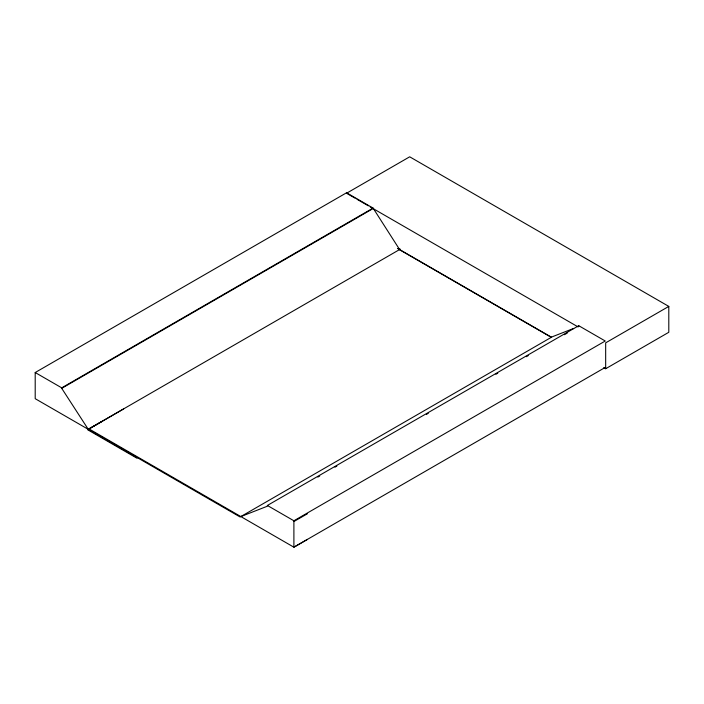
<?xml version="1.0" encoding="UTF-8"?>
<svg xmlns="http://www.w3.org/2000/svg" width="704" height="704" viewBox="0 0 704 704"><rect width="100%" height="100%" fill="white"/><g stroke="black" fill="none" stroke-linecap="round" stroke-linejoin="round"><path stroke-width="1.06" d="M573.628 328.442L552.209 336.802L240.117 516.991L35.2 398.684L35.2 372.53L346.562 192.773L373.085 208.085L399.608 249.55L397.698 248.459M346.562 192.773L346.562 193.257L409.693 156.807L668.8 306.407L668.8 332.288L605.669 368.729L603.768 367.638M35.2 372.53L61.723 387.842L373.085 208.085M101.825 421.511L88.246 429.308L61.723 388.335L373.085 208.569L578.142 326.955M400.338 249.128L87.569 429.704L137.034 458.26M88.282 429.334L123.631 408.927M267.37 505.463L578.723 325.697L605.246 341.009L293.894 520.775L267.37 505.463L267.37 506.211L240.847 516.569M317.83 477.074L319.739 475.983M334.972 467.183L336.873 466.083M426.378 414.41L428.287 413.31M495.889 374.282L497.79 373.182M526.354 356.69L528.264 355.59M564.441 334.699L567.301 333.045M668.8 306.407L605.669 342.848L605.669 368.729M605.246 367.426L293.894 547.193L88.977 428.886M293.894 521.523L307.472 513.726M307.472 539.396L293.894 547.193L293.894 520.775M346.562 193.257L355.089 198.176M356.981 199.276L368.35 205.832M370.242 206.932L372.134 208.023M397.707 248.45L551.47 337.225M398.71 249.251L551.558 337.489M578.723 325.697L578.723 326.454M61.723 387.842L61.723 388.335"/></g></svg>
